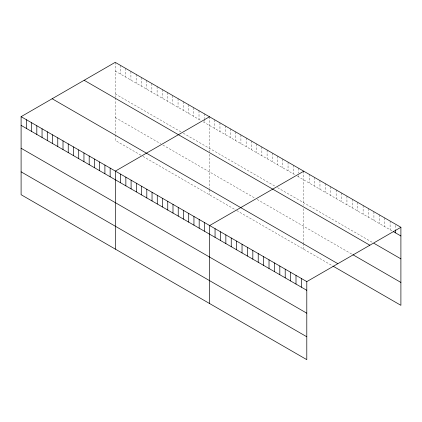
<?xml version="1.0" encoding="UTF-8"?>
<svg xmlns="http://www.w3.org/2000/svg" width="422" height="422" viewBox="0 0 422 422"><rect width="100%" height="100%" fill="white"/><g stroke="black" fill="none" stroke-linecap="round" stroke-linejoin="round"><path stroke-width="0.32" stroke-dasharray="2.11 1.58" d="M115.206 62.345L115.206 97.192M115.206 71.033L201.104 120.629M203.198 121.837L295.384 175.061M297.478 176.269L392.265 230.992M115.206 93.916L181.202 132.023M183.296 133.231L275.482 186.45M277.576 187.663L372.837 242.661M115.206 117.495L160.771 143.807M162.866 145.015L255.052 198.234M257.146 199.448L352.333 254.397M140.869 155.196L115.206 140.378L115.206 134.66M142.963 156.409L235.671 209.929M236.721 210.536L332.367 265.755M395.504 225.417L395.504 229.758M390.107 221.059L390.107 229.747M384.711 217.942L384.711 226.63M379.315 214.824L379.315 223.518M373.918 211.712L373.918 220.4M368.522 208.595L368.522 217.283M363.126 205.482L363.126 214.17M357.729 202.365L357.729 211.053M352.333 199.247L352.333 207.94M346.937 196.135L346.937 204.823M341.54 193.018L341.54 201.705M336.144 189.9L336.144 198.593M330.748 186.788L330.748 195.476M325.351 183.67L325.351 192.358M319.955 180.553L319.955 189.246M314.559 177.44L314.559 186.128M309.162 174.323L309.162 183.011M303.761 171.211L303.761 205.403M303.761 208.674L303.761 242.887M303.761 243.52L303.761 249.244M298.528 168.183L298.528 173.152M298.528 175.631L298.528 176.871M293.29 165.16L293.29 173.848M288.052 162.138L288.052 170.826M282.814 159.11L282.814 167.803M277.576 156.087L277.576 164.775M272.338 153.065L272.338 161.753M267.1 150.042L267.1 158.73M261.862 147.014L261.862 155.707M256.623 143.992L256.623 152.68M251.385 140.969L251.385 149.657M246.147 137.947L246.147 146.634M240.909 134.919L240.909 143.612M235.671 131.896L235.671 140.584M230.433 128.874L230.433 137.561M225.195 125.846L225.195 134.539M219.957 122.823L219.957 131.511M214.724 119.801L214.724 128.488M209.486 116.778L209.486 151.625M209.486 154.246L209.486 188.455M209.486 189.726L209.486 194.811M204.248 113.75L204.248 118.719M204.248 119.336L204.248 122.443M199.01 110.728L199.01 119.415M193.772 107.705L193.772 116.393M188.534 104.682L188.534 113.37M183.296 101.655L183.296 110.348M178.058 98.632L178.058 107.32M172.82 95.609L172.82 104.297M167.581 92.587L167.581 101.275M162.343 89.559L162.343 98.247M157.105 86.536L157.105 95.224M151.867 83.514L151.867 92.202M146.629 80.486L146.629 89.179M141.391 77.463L141.391 86.151M136.153 74.441L136.153 83.129M130.915 71.418L130.915 80.106M125.682 68.39L125.682 77.084M120.444 65.368L120.444 74.056M115.206 97.846L115.206 134.022"/><path stroke-width="0.63" d="M21.1 116.672L306.794 281.622L306.794 359.655L21.1 194.711L21.1 116.672L115.206 62.345L400.9 227.289L400.9 305.328L332.905 266.066M209.486 116.778L115.38 171.105L115.38 249.144M303.761 171.211L209.66 225.538L209.66 303.576M306.794 281.622L400.9 227.289M393.346 231.615L400.9 235.977M373.918 243.283L400.9 258.865M84.152 80.275L369.846 245.219M352.871 254.714L400.9 282.439M52.154 98.748L337.848 263.692M21.1 125.366L306.794 290.31M21.1 148.249L306.794 313.193M21.1 171.828L306.794 336.772M395.504 230.38L395.504 232.865M301.398 278.504L301.398 287.192M296.001 275.387L296.001 284.08M290.605 272.274L290.605 280.962M285.209 269.157L285.209 277.845M279.812 266.039L279.812 274.733M274.416 262.927L274.416 271.615M269.02 259.81L269.02 268.498M263.623 256.697L263.623 265.385M258.227 253.58L258.227 262.268M252.831 250.462L252.831 259.155M247.434 247.35L247.434 256.038M242.038 244.232L242.038 252.92M236.642 241.115L236.642 249.808M231.245 238.003L231.245 246.691M225.849 234.885L225.849 243.573M220.453 231.768L220.453 240.461M215.056 228.655L215.056 237.343M204.422 222.515L204.422 231.203M199.184 219.493L199.184 228.181M193.946 216.465L193.946 225.158M188.708 213.442L188.708 222.13M183.47 210.42L183.47 219.108M178.232 207.397L178.232 216.085M172.994 204.369L172.994 213.063M167.756 201.347L167.756 210.035M162.517 198.324L162.517 207.012M157.279 195.296L157.279 203.99M152.041 192.274L152.041 200.962M146.809 189.251L146.809 197.939M141.57 186.229L141.57 194.917M136.332 183.201L136.332 191.894M131.094 180.178L131.094 188.866M125.856 177.156L125.856 185.844M120.618 174.133L120.618 182.821M110.142 168.083L110.142 176.771M104.904 165.06L104.904 173.748M99.666 162.037L99.666 170.725M94.428 159.01L94.428 167.698M89.19 155.987L89.19 164.675M83.952 152.964L83.952 161.652M78.714 149.937L78.714 158.63M73.475 146.914L73.475 155.602M68.237 143.891L68.237 152.579M63.005 140.869L63.005 149.557M57.767 137.841L57.767 146.534M52.528 134.818L52.528 143.506M47.29 131.796L47.29 140.484M42.052 128.773L42.052 137.461M36.814 125.745L36.814 134.439M31.576 122.723L31.576 131.411M26.338 119.7L26.338 128.388"/></g></svg>
